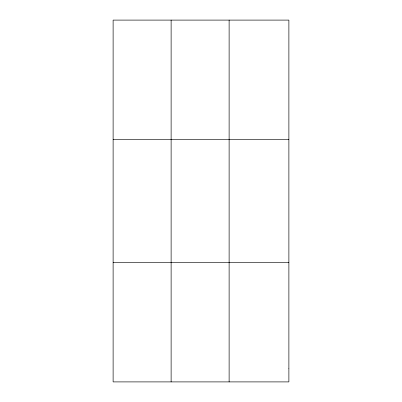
<?xml version="1.0" encoding="UTF-8"?>
<svg xmlns="http://www.w3.org/2000/svg" width="402" height="402" viewBox="0 0 402 402"><rect width="100%" height="100%" fill="white"/><g stroke="black" fill="none" stroke-linecap="round" stroke-linejoin="round"><path stroke-width="0.6" d="M171.121 381.9L171.121 20.1M229.12 381.9L229.12 20.1M113.118 139.494L288.882 139.494M113.118 262.506L288.882 262.506M288.882 368.634L288.882 381.9L113.118 381.9L113.118 20.1L288.882 20.1L288.882 368.634"/></g></svg>
